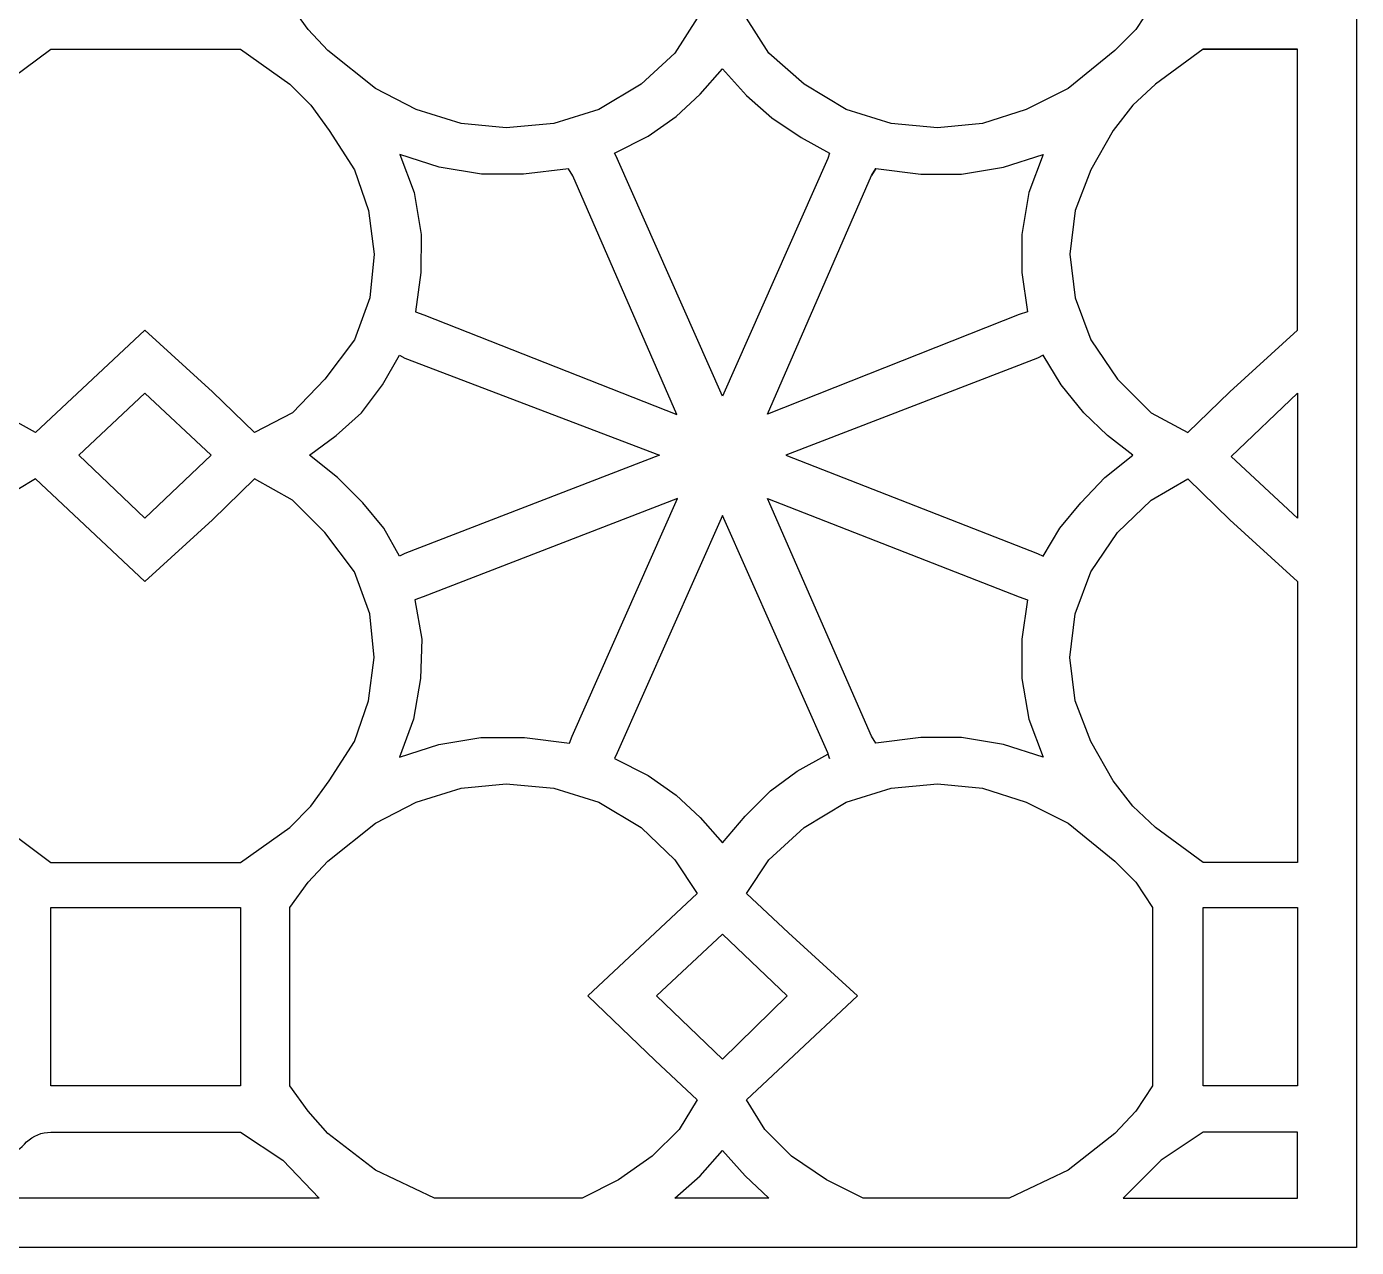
# Model space of a CAD drawing. Header units: centimetres. Extents: x -17.77 to -9.25, y 0.3 to 9.
# Drawn here: x -13.925 to -9.246, y 0.298 to 4.595 of the extents above; entities that cross this region are included whole.
import ezdxf

# ---------------------------------------------------------------- set-up
doc = ezdxf.new("R2010")
doc.units = ezdxf.units.CM
doc.header["$MEASUREMENT"] = 0
doc.layers.add('layer 1', color=7, linetype='Continuous')

msp = doc.modelspace()

# ---------------------------------------------------------------- linework, layer by layer
at = {"layer": 'layer 1', "color": 250, "lineweight": 30}
for points, knots in [([(-9.24594, 0.29848), (-9.24594, 0.29848), (-9.24594, 7.33942), (-9.24594, 7.33942), (-9.24594, 7.33942), (-9.24594, 7.33942), (-9.24594, 9.00077), (-9.24594, 9.00077), (-9.24594, 9.00077), (-9.24594, 9.00077), (-12.15329, 9.00077), (-12.15329, 9.00077), (-12.15329, 9.00077), (-12.15329, 9.00077), (-14.85792, 9.00077), (-14.85792, 9.00077), (-14.85792, 9.00077), (-14.85792, 9.00077), (-17.77022, 9.00077), (-17.77022, 9.00077), (-17.77022, 9.00077), (-17.77022, 9.00077), (-17.77022, 7.33942), (-17.77022, 7.33942), (-17.77022, 7.33942), (-17.77022, 7.33942), (-17.77022, 0.29848), (-17.77022, 0.29848), (-17.77022, 0.29848), (-17.77022, 0.29848), (-9.24594, 0.29848), (-9.24594, 0.29848)], [0, 0, 0, 0, 0.1111111, 0.1111111, 0.1111111, 0.1111111, 0.2222222, 0.2222222, 0.2222222, 0.2222222, 0.3333333, 0.3333333, 0.3333333, 0.3333333, 0.4444444, 0.4444444, 0.4444444, 0.4444444, 0.5555556, 0.5555556, 0.5555556, 0.5555556, 0.6666667, 0.6666667, 0.6666667, 0.6666667, 0.7777778, 0.7777778, 0.7777778, 0.7777778, 1, 1, 1, 1]), ([(-12.99879, 4.67435), (-12.99879, 4.67435), (-12.93452, 4.58534), (-12.93452, 4.58534), (-12.93452, 4.58534), (-12.93452, 4.58534), (-12.86529, 4.51118), (-12.86529, 4.51118), (-12.86529, 4.51118), (-12.86529, 4.51118), (-12.69718, 4.37768), (-12.69718, 4.37768), (-12.69718, 4.37768), (-12.69718, 4.37768), (-12.55379, 4.30351), (-12.55379, 4.30351), (-12.55379, 4.30351), (-12.55379, 4.30351), (-12.39556, 4.25407), (-12.39556, 4.25407), (-12.39556, 4.25407), (-12.39556, 4.25407), (-12.23734, 4.23923), (-12.23734, 4.23923), (-12.23734, 4.23923), (-12.23734, 4.23923), (-12.06923, 4.25407), (-12.06923, 4.25407), (-12.06923, 4.25407), (-12.06923, 4.25407), (-11.91101, 4.30351), (-11.91101, 4.30351), (-11.91101, 4.30351), (-11.91101, 4.30351), (-11.76267, 4.39251), (-11.76267, 4.39251), (-11.76267, 4.39251), (-11.76267, 4.39251), (-11.644, 4.50129), (-11.644, 4.50129), (-11.644, 4.50129), (-11.644, 4.50129), (-11.56489, 4.6249), (-11.56489, 4.6249), (-11.56489, 4.6249), (-11.56489, 4.6249), (-11.71323, 4.76335), (-11.71323, 4.76335), (-11.71323, 4.76335), (-11.71323, 4.76335), (-11.95057, 4.98585), (-11.95057, 4.98585), (-11.95057, 4.98585), (-11.95057, 4.98585), (-11.71323, 5.2133), (-11.71323, 5.2133), (-11.71323, 5.2133), (-11.71323, 5.2133), (-11.56489, 5.35174), (-11.56489, 5.35174), (-11.56489, 5.35174), (-11.56489, 5.35174), (-11.644, 5.47535), (-11.644, 5.47535), (-11.644, 5.47535), (-11.644, 5.47535), (-11.76267, 5.58413), (-11.76267, 5.58413), (-11.76267, 5.58413), (-11.76267, 5.58413), (-11.91101, 5.67313), (-11.91101, 5.67313), (-11.91101, 5.67313), (-11.91101, 5.67313), (-12.06923, 5.72258), (-12.06923, 5.72258), (-12.06923, 5.72258), (-12.06923, 5.72258), (-12.23734, 5.73741), (-12.23734, 5.73741), (-12.23734, 5.73741), (-12.23734, 5.73741), (-12.39556, 5.72258), (-12.39556, 5.72258), (-12.39556, 5.72258), (-12.39556, 5.72258), (-12.55379, 5.67313), (-12.55379, 5.67313), (-12.55379, 5.67313), (-12.55379, 5.67313), (-12.69718, 5.59896), (-12.69718, 5.59896), (-12.69718, 5.59896), (-12.69718, 5.59896), (-12.86529, 5.47041), (-12.86529, 5.47041), (-12.86529, 5.47041), (-12.86529, 5.47041), (-12.93452, 5.3913), (-12.93452, 5.3913), (-12.93452, 5.3913), (-12.93452, 5.3913), (-12.99879, 5.3023), (-12.99879, 5.3023), (-12.99879, 5.3023), (-12.99879, 5.3023), (-12.99879, 4.67435), (-12.99879, 4.67435), (-12.99879, 4.67435), (-12.99879, 4.67435), (-12.99879, 4.98585), (-12.99879, 4.98585), (-12.99879, 4.98585), (-12.99879, 4.98585), (-12.99879, 5.3023), (-12.99879, 5.3023), (-12.99879, 5.3023), (-12.99879, 5.3023), (-12.99879, 4.67435), (-12.99879, 4.67435)], [0, 0, 0, 0, 0.0322581, 0.0322581, 0.0322581, 0.0322581, 0.0645161, 0.0645161, 0.0645161, 0.0645161, 0.0967742, 0.0967742, 0.0967742, 0.0967742, 0.1290323, 0.1290323, 0.1290323, 0.1290323, 0.1612903, 0.1612903, 0.1612903, 0.1612903, 0.1935484, 0.1935484, 0.1935484, 0.1935484, 0.2258065, 0.2258065, 0.2258065, 0.2258065, 0.2580645, 0.2580645, 0.2580645, 0.2580645, 0.2903226, 0.2903226, 0.2903226, 0.2903226, 0.3225806, 0.3225806, 0.3225806, 0.3225806, 0.3548387, 0.3548387, 0.3548387, 0.3548387, 0.3870968, 0.3870968, 0.3870968, 0.3870968, 0.4193548, 0.4193548, 0.4193548, 0.4193548, 0.4516129, 0.4516129, 0.4516129, 0.4516129, 0.483871, 0.483871, 0.483871, 0.483871, 0.516129, 0.516129, 0.516129, 0.516129, 0.5483871, 0.5483871, 0.5483871, 0.5483871, 0.5806452, 0.5806452, 0.5806452, 0.5806452, 0.6129032, 0.6129032, 0.6129032, 0.6129032, 0.6451613, 0.6451613, 0.6451613, 0.6451613, 0.6774194, 0.6774194, 0.6774194, 0.6774194, 0.7096774, 0.7096774, 0.7096774, 0.7096774, 0.7419355, 0.7419355, 0.7419355, 0.7419355, 0.7741935, 0.7741935, 0.7741935, 0.7741935, 0.8064516, 0.8064516, 0.8064516, 0.8064516, 0.8387097, 0.8387097, 0.8387097, 0.8387097, 0.8709677, 0.8709677, 0.8709677, 0.8709677, 0.9032258, 0.9032258, 0.9032258, 0.9032258, 0.9354839, 0.9354839, 0.9354839, 0.9354839, 1, 1, 1, 1]), ([(-11.00122, 4.98585), (-11.00122, 4.98585), (-11.2435, 4.76335), (-11.2435, 4.76335), (-11.2435, 4.76335), (-11.2435, 4.76335), (-11.39184, 4.6249), (-11.39184, 4.6249), (-11.39184, 4.6249), (-11.39184, 4.6249), (-11.31272, 4.50129), (-11.31272, 4.50129), (-11.31272, 4.50129), (-11.31272, 4.50129), (-11.18912, 4.39251), (-11.18912, 4.39251), (-11.18912, 4.39251), (-11.18912, 4.39251), (-11.04078, 4.30351), (-11.04078, 4.30351), (-11.04078, 4.30351), (-11.04078, 4.30351), (-10.88255, 4.25407), (-10.88255, 4.25407), (-10.88255, 4.25407), (-10.88255, 4.25407), (-10.71939, 4.23923), (-10.71939, 4.23923), (-10.71939, 4.23923), (-10.71939, 4.23923), (-10.56116, 4.25407), (-10.56116, 4.25407), (-10.56116, 4.25407), (-10.56116, 4.25407), (-10.40789, 4.30351), (-10.40789, 4.30351), (-10.40789, 4.30351), (-10.40789, 4.30351), (-10.25955, 4.37768), (-10.25955, 4.37768), (-10.25955, 4.37768), (-10.25955, 4.37768), (-10.09639, 4.51118), (-10.09639, 4.51118), (-10.09639, 4.51118), (-10.09639, 4.51118), (-10.02222, 4.58534), (-10.02222, 4.58534), (-10.02222, 4.58534), (-10.02222, 4.58534), (-9.96288, 4.67435), (-9.96288, 4.67435), (-9.96288, 4.67435), (-9.96288, 4.67435), (-9.96288, 4.98585), (-9.96288, 4.98585), (-9.96288, 4.98585), (-9.96288, 4.98585), (-9.96288, 5.3023), (-9.96288, 5.3023), (-9.96288, 5.3023), (-9.96288, 5.3023), (-10.02222, 5.3913), (-10.02222, 5.3913), (-10.02222, 5.3913), (-10.02222, 5.3913), (-10.09639, 5.47041), (-10.09639, 5.47041), (-10.09639, 5.47041), (-10.09639, 5.47041), (-10.25955, 5.59896), (-10.25955, 5.59896), (-10.25955, 5.59896), (-10.25955, 5.59896), (-10.40789, 5.67313), (-10.40789, 5.67313), (-10.40789, 5.67313), (-10.40789, 5.67313), (-10.56116, 5.72258), (-10.56116, 5.72258), (-10.56116, 5.72258), (-10.56116, 5.72258), (-10.71939, 5.73741), (-10.71939, 5.73741), (-10.71939, 5.73741), (-10.71939, 5.73741), (-10.88255, 5.72258), (-10.88255, 5.72258), (-10.88255, 5.72258), (-10.88255, 5.72258), (-11.04078, 5.67313), (-11.04078, 5.67313), (-11.04078, 5.67313), (-11.04078, 5.67313), (-11.18912, 5.58413), (-11.18912, 5.58413), (-11.18912, 5.58413), (-11.18912, 5.58413), (-11.31272, 5.47535), (-11.31272, 5.47535), (-11.31272, 5.47535), (-11.31272, 5.47535), (-11.39184, 5.35174), (-11.39184, 5.35174), (-11.39184, 5.35174), (-11.39184, 5.35174), (-11.00122, 4.98585), (-11.00122, 4.98585)], [0, 0, 0, 0, 0.0357143, 0.0357143, 0.0357143, 0.0357143, 0.0714286, 0.0714286, 0.0714286, 0.0714286, 0.1071429, 0.1071429, 0.1071429, 0.1071429, 0.1428571, 0.1428571, 0.1428571, 0.1428571, 0.1785714, 0.1785714, 0.1785714, 0.1785714, 0.2142857, 0.2142857, 0.2142857, 0.2142857, 0.25, 0.25, 0.25, 0.25, 0.2857143, 0.2857143, 0.2857143, 0.2857143, 0.3214286, 0.3214286, 0.3214286, 0.3214286, 0.3571429, 0.3571429, 0.3571429, 0.3571429, 0.3928571, 0.3928571, 0.3928571, 0.3928571, 0.4285714, 0.4285714, 0.4285714, 0.4285714, 0.4642857, 0.4642857, 0.4642857, 0.4642857, 0.5, 0.5, 0.5, 0.5, 0.5357143, 0.5357143, 0.5357143, 0.5357143, 0.5714286, 0.5714286, 0.5714286, 0.5714286, 0.6071429, 0.6071429, 0.6071429, 0.6071429, 0.6428571, 0.6428571, 0.6428571, 0.6428571, 0.6785714, 0.6785714, 0.6785714, 0.6785714, 0.7142857, 0.7142857, 0.7142857, 0.7142857, 0.75, 0.75, 0.75, 0.75, 0.7857143, 0.7857143, 0.7857143, 0.7857143, 0.8214286, 0.8214286, 0.8214286, 0.8214286, 0.8571429, 0.8571429, 0.8571429, 0.8571429, 0.8928571, 0.8928571, 0.8928571, 0.8928571, 0.9285714, 0.9285714, 0.9285714, 0.9285714, 1, 1, 1, 1]), ([(-13.50807, 3.52723), (-13.50807, 3.52723), (-13.27074, 3.30967), (-13.27074, 3.30967), (-13.27074, 3.30967), (-13.27074, 3.30967), (-13.12241, 3.1663), (-13.12241, 3.1663), (-13.12241, 3.1663), (-13.12241, 3.1663), (-12.9889, 3.2355), (-12.9889, 3.2355), (-12.9889, 3.2355), (-12.9889, 3.2355), (-12.87518, 3.35417), (-12.87518, 3.35417), (-12.87518, 3.35417), (-12.87518, 3.35417), (-12.77135, 3.49262), (-12.77135, 3.49262), (-12.77135, 3.49262), (-12.77135, 3.49262), (-12.71696, 3.64095), (-12.71696, 3.64095), (-12.71696, 3.64095), (-12.71696, 3.64095), (-12.70213, 3.79423), (-12.70213, 3.79423), (-12.70213, 3.79423), (-12.70213, 3.79423), (-12.7219, 3.94751), (-12.7219, 3.94751), (-12.7219, 3.94751), (-12.7219, 3.94751), (-12.77135, 4.0909), (-12.77135, 4.0909), (-12.77135, 4.0909), (-12.77135, 4.0909), (-12.86035, 4.22934), (-12.86035, 4.22934), (-12.86035, 4.22934), (-12.86035, 4.22934), (-12.92463, 4.31834), (-12.92463, 4.31834), (-12.92463, 4.31834), (-12.92463, 4.31834), (-12.99879, 4.39251), (-12.99879, 4.39251), (-12.99879, 4.39251), (-12.99879, 4.39251), (-13.17185, 4.51612), (-13.17185, 4.51612), (-13.17185, 4.51612), (-13.17185, 4.51612), (-13.50807, 4.51612), (-13.50807, 4.51612), (-13.50807, 4.51612), (-13.50807, 4.51612), (-13.83935, 4.51612), (-13.83935, 4.51612), (-13.83935, 4.51612), (-13.83935, 4.51612), (-14.01735, 4.38263), (-14.01735, 4.38263), (-14.01735, 4.38263), (-14.01735, 4.38263), (-14.09647, 4.30845), (-14.09647, 4.30845), (-14.09647, 4.30845), (-14.09647, 4.30845), (-14.1558, 4.22934), (-14.1558, 4.22934), (-14.1558, 4.22934), (-14.1558, 4.22934), (-14.23986, 4.0909), (-14.23986, 4.0909), (-14.23986, 4.0909), (-14.23986, 4.0909), (-14.2893, 3.94751), (-14.2893, 3.94751), (-14.2893, 3.94751), (-14.2893, 3.94751), (-14.30908, 3.79423), (-14.30908, 3.79423), (-14.30908, 3.79423), (-14.30908, 3.79423), (-14.2893, 3.64095), (-14.2893, 3.64095), (-14.2893, 3.64095), (-14.2893, 3.64095), (-14.23492, 3.49262), (-14.23492, 3.49262), (-14.23492, 3.49262), (-14.23492, 3.49262), (-14.14097, 3.35417), (-14.14097, 3.35417), (-14.14097, 3.35417), (-14.14097, 3.35417), (-14.01735, 3.2355), (-14.01735, 3.2355), (-14.01735, 3.2355), (-14.01735, 3.2355), (-13.89375, 3.1663), (-13.89375, 3.1663), (-13.89375, 3.1663), (-13.89375, 3.1663), (-13.50807, 3.52723), (-13.50807, 3.52723)], [0, 0, 0, 0, 0.0357143, 0.0357143, 0.0357143, 0.0357143, 0.0714286, 0.0714286, 0.0714286, 0.0714286, 0.1071429, 0.1071429, 0.1071429, 0.1071429, 0.1428571, 0.1428571, 0.1428571, 0.1428571, 0.1785714, 0.1785714, 0.1785714, 0.1785714, 0.2142857, 0.2142857, 0.2142857, 0.2142857, 0.25, 0.25, 0.25, 0.25, 0.2857143, 0.2857143, 0.2857143, 0.2857143, 0.3214286, 0.3214286, 0.3214286, 0.3214286, 0.3571429, 0.3571429, 0.3571429, 0.3571429, 0.3928571, 0.3928571, 0.3928571, 0.3928571, 0.4285714, 0.4285714, 0.4285714, 0.4285714, 0.4642857, 0.4642857, 0.4642857, 0.4642857, 0.5, 0.5, 0.5, 0.5, 0.5357143, 0.5357143, 0.5357143, 0.5357143, 0.5714286, 0.5714286, 0.5714286, 0.5714286, 0.6071429, 0.6071429, 0.6071429, 0.6071429, 0.6428571, 0.6428571, 0.6428571, 0.6428571, 0.6785714, 0.6785714, 0.6785714, 0.6785714, 0.7142857, 0.7142857, 0.7142857, 0.7142857, 0.75, 0.75, 0.75, 0.75, 0.7857143, 0.7857143, 0.7857143, 0.7857143, 0.8214286, 0.8214286, 0.8214286, 0.8214286, 0.8571429, 0.8571429, 0.8571429, 0.8571429, 0.8928571, 0.8928571, 0.8928571, 0.8928571, 0.9285714, 0.9285714, 0.9285714, 0.9285714, 1, 1, 1, 1]), ([(-9.4536, 4.51612), (-9.4536, 4.51612), (-9.4536, 3.52723), (-9.4536, 3.52723), (-9.4536, 3.52723), (-9.4536, 3.52723), (-9.69093, 3.30967), (-9.69093, 3.30967), (-9.69093, 3.30967), (-9.69093, 3.30967), (-9.83927, 3.1663), (-9.83927, 3.1663), (-9.83927, 3.1663), (-9.83927, 3.1663), (-9.96783, 3.2355), (-9.96783, 3.2355), (-9.96783, 3.2355), (-9.96783, 3.2355), (-10.0865, 3.35417), (-10.0865, 3.35417), (-10.0865, 3.35417), (-10.0865, 3.35417), (-10.18044, 3.49262), (-10.18044, 3.49262), (-10.18044, 3.49262), (-10.18044, 3.49262), (-10.23483, 3.64095), (-10.23483, 3.64095), (-10.23483, 3.64095), (-10.23483, 3.64095), (-10.25461, 3.79423), (-10.25461, 3.79423), (-10.25461, 3.79423), (-10.25461, 3.79423), (-10.23483, 3.94751), (-10.23483, 3.94751), (-10.23483, 3.94751), (-10.23483, 3.94751), (-10.18044, 4.0909), (-10.18044, 4.0909), (-10.18044, 4.0909), (-10.18044, 4.0909), (-10.10133, 4.22934), (-10.10133, 4.22934), (-10.10133, 4.22934), (-10.10133, 4.22934), (-10.0321, 4.31834), (-10.0321, 4.31834), (-10.0321, 4.31834), (-10.0321, 4.31834), (-9.95299, 4.39251), (-9.95299, 4.39251), (-9.95299, 4.39251), (-9.95299, 4.39251), (-9.78488, 4.51612), (-9.78488, 4.51612), (-9.78488, 4.51612), (-9.78488, 4.51612), (-9.4536, 4.51612), (-9.4536, 4.51612), (-9.4536, 4.51612), (-9.4536, 4.51612), (-9.78488, 4.51612), (-9.78488, 4.51612), (-9.78488, 4.51612), (-9.78488, 4.51612), (-9.4536, 4.51612), (-9.4536, 4.51612)], [0, 0, 0, 0, 0.0555556, 0.0555556, 0.0555556, 0.0555556, 0.1111111, 0.1111111, 0.1111111, 0.1111111, 0.1666667, 0.1666667, 0.1666667, 0.1666667, 0.2222222, 0.2222222, 0.2222222, 0.2222222, 0.2777778, 0.2777778, 0.2777778, 0.2777778, 0.3333333, 0.3333333, 0.3333333, 0.3333333, 0.3888889, 0.3888889, 0.3888889, 0.3888889, 0.4444444, 0.4444444, 0.4444444, 0.4444444, 0.5, 0.5, 0.5, 0.5, 0.5555556, 0.5555556, 0.5555556, 0.5555556, 0.6111111, 0.6111111, 0.6111111, 0.6111111, 0.6666667, 0.6666667, 0.6666667, 0.6666667, 0.7222222, 0.7222222, 0.7222222, 0.7222222, 0.7777778, 0.7777778, 0.7777778, 0.7777778, 0.8333333, 0.8333333, 0.8333333, 0.8333333, 0.8888889, 0.8888889, 0.8888889, 0.8888889, 1, 1, 1, 1]), ([(-11.84673, 4.13046), (-11.84673, 4.13046), (-11.47589, 3.29483), (-11.47589, 3.29483), (-11.47589, 3.29483), (-11.47589, 3.29483), (-11.10506, 4.13046), (-11.10506, 4.13046), (-11.10506, 4.13046), (-11.10506, 4.13046), (-11.10011, 4.15023), (-11.10011, 4.15023), (-11.10011, 4.15023), (-11.10011, 4.15023), (-11.19901, 4.20462), (-11.19901, 4.20462), (-11.19901, 4.20462), (-11.19901, 4.20462), (-11.30283, 4.27384), (-11.30283, 4.27384), (-11.30283, 4.27384), (-11.30283, 4.27384), (-11.39184, 4.35296), (-11.39184, 4.35296), (-11.39184, 4.35296), (-11.39184, 4.35296), (-11.47589, 4.4469), (-11.47589, 4.4469), (-11.47589, 4.4469), (-11.47589, 4.4469), (-11.555, 4.3579), (-11.555, 4.3579), (-11.555, 4.3579), (-11.555, 4.3579), (-11.63906, 4.27879), (-11.63906, 4.27879), (-11.63906, 4.27879), (-11.63906, 4.27879), (-11.73795, 4.20957), (-11.73795, 4.20957), (-11.73795, 4.20957), (-11.73795, 4.20957), (-11.85662, 4.15023), (-11.85662, 4.15023), (-11.85662, 4.15023), (-11.85662, 4.15023), (-11.84673, 4.13046), (-11.84673, 4.13046), (-11.84673, 4.13046), (-11.84673, 4.13046), (-11.85662, 4.15023), (-11.85662, 4.15023), (-11.85662, 4.15023), (-11.85662, 4.15023), (-11.84673, 4.13046), (-11.84673, 4.13046)], [0, 0, 0, 0, 0.0666667, 0.0666667, 0.0666667, 0.0666667, 0.1333333, 0.1333333, 0.1333333, 0.1333333, 0.2, 0.2, 0.2, 0.2, 0.2666667, 0.2666667, 0.2666667, 0.2666667, 0.3333333, 0.3333333, 0.3333333, 0.3333333, 0.4, 0.4, 0.4, 0.4, 0.4666667, 0.4666667, 0.4666667, 0.4666667, 0.5333333, 0.5333333, 0.5333333, 0.5333333, 0.6, 0.6, 0.6, 0.6, 0.6666667, 0.6666667, 0.6666667, 0.6666667, 0.7333333, 0.7333333, 0.7333333, 0.7333333, 0.8, 0.8, 0.8, 0.8, 0.8666667, 0.8666667, 0.8666667, 0.8666667, 1, 1, 1, 1]), ([(-12.5272, 3.58106), (-12.5272, 3.58106), (-12.55687, 3.59097), (-12.55687, 3.59097), (-12.55687, 3.59097), (-12.55687, 3.59097), (-12.53701, 3.7294), (-12.53701, 3.7294), (-12.53701, 3.7294), (-12.53701, 3.7294), (-12.53693, 3.8629), (-12.53693, 3.8629), (-12.53693, 3.8629), (-12.53693, 3.8629), (-12.56157, 4.01125), (-12.56157, 4.01125), (-12.56157, 4.01125), (-12.56157, 4.01125), (-12.61094, 4.14478), (-12.61094, 4.14478), (-12.61094, 4.14478), (-12.61094, 4.14478), (-12.47252, 4.1002), (-12.47252, 4.1002), (-12.47252, 4.1002), (-12.47252, 4.1002), (-12.3242, 4.07539), (-12.3242, 4.07539), (-12.3242, 4.07539), (-12.3242, 4.07539), (-12.17586, 4.07531), (-12.17586, 4.07531), (-12.17586, 4.07531), (-12.17586, 4.07531), (-12.01763, 4.095), (-12.01763, 4.095), (-12.01763, 4.095), (-12.01763, 4.095), (-12.00281, 4.07026), (-12.00281, 4.07026), (-12.00281, 4.07026), (-12.00281, 4.07026), (-11.6374, 3.22949), (-11.6374, 3.22949), (-11.6374, 3.22949), (-11.6374, 3.22949), (-12.5272, 3.58106), (-12.5272, 3.58106)], [0, 0, 0, 0, 0.0769231, 0.0769231, 0.0769231, 0.0769231, 0.1538462, 0.1538462, 0.1538462, 0.1538462, 0.2307692, 0.2307692, 0.2307692, 0.2307692, 0.3076923, 0.3076923, 0.3076923, 0.3076923, 0.3846154, 0.3846154, 0.3846154, 0.3846154, 0.4615385, 0.4615385, 0.4615385, 0.4615385, 0.5384615, 0.5384615, 0.5384615, 0.5384615, 0.6153846, 0.6153846, 0.6153846, 0.6153846, 0.6923077, 0.6923077, 0.6923077, 0.6923077, 0.7692308, 0.7692308, 0.7692308, 0.7692308, 0.8461538, 0.8461538, 0.8461538, 0.8461538, 1, 1, 1, 1]), ([(-10.95178, 4.07112), (-10.95178, 4.07112), (-11.31767, 3.23056), (-11.31767, 3.23056), (-11.31767, 3.23056), (-11.31767, 3.23056), (-10.43261, 3.58162), (-10.43261, 3.58162), (-10.43261, 3.58162), (-10.43261, 3.58162), (-10.40294, 3.59151), (-10.40294, 3.59151), (-10.40294, 3.59151), (-10.40294, 3.59151), (-10.42272, 3.72995), (-10.42272, 3.72995), (-10.42272, 3.72995), (-10.42272, 3.72995), (-10.42272, 3.86345), (-10.42272, 3.86345), (-10.42272, 3.86345), (-10.42272, 3.86345), (-10.398, 4.01179), (-10.398, 4.01179), (-10.398, 4.01179), (-10.398, 4.01179), (-10.34855, 4.14529), (-10.34855, 4.14529), (-10.34855, 4.14529), (-10.34855, 4.14529), (-10.487, 4.10079), (-10.487, 4.10079), (-10.487, 4.10079), (-10.487, 4.10079), (-10.63533, 4.07606), (-10.63533, 4.07606), (-10.63533, 4.07606), (-10.63533, 4.07606), (-10.77873, 4.07606), (-10.77873, 4.07606), (-10.77873, 4.07606), (-10.77873, 4.07606), (-10.93695, 4.09584), (-10.93695, 4.09584), (-10.93695, 4.09584), (-10.93695, 4.09584), (-10.95178, 4.07112), (-10.95178, 4.07112), (-10.95178, 4.07112), (-10.95178, 4.07112), (-10.93695, 4.09584), (-10.93695, 4.09584), (-10.93695, 4.09584), (-10.93695, 4.09584), (-10.95178, 4.07112), (-10.95178, 4.07112)], [0, 0, 0, 0, 0.0666667, 0.0666667, 0.0666667, 0.0666667, 0.1333333, 0.1333333, 0.1333333, 0.1333333, 0.2, 0.2, 0.2, 0.2, 0.2666667, 0.2666667, 0.2666667, 0.2666667, 0.3333333, 0.3333333, 0.3333333, 0.3333333, 0.4, 0.4, 0.4, 0.4, 0.4666667, 0.4666667, 0.4666667, 0.4666667, 0.5333333, 0.5333333, 0.5333333, 0.5333333, 0.6, 0.6, 0.6, 0.6, 0.6666667, 0.6666667, 0.6666667, 0.6666667, 0.7333333, 0.7333333, 0.7333333, 0.7333333, 0.8, 0.8, 0.8, 0.8, 0.8666667, 0.8666667, 0.8666667, 0.8666667, 1, 1, 1, 1]), ([(-12.59335, 2.74106), (-12.59335, 2.74106), (-11.6984, 3.08717), (-11.6984, 3.08717), (-11.6984, 3.08717), (-11.6984, 3.08717), (-12.59335, 3.42834), (-12.59335, 3.42834), (-12.59335, 3.42834), (-12.59335, 3.42834), (-12.61313, 3.43823), (-12.61313, 3.43823), (-12.61313, 3.43823), (-12.61313, 3.43823), (-12.67246, 3.33439), (-12.67246, 3.33439), (-12.67246, 3.33439), (-12.67246, 3.33439), (-12.74662, 3.2355), (-12.74662, 3.2355), (-12.74662, 3.2355), (-12.74662, 3.2355), (-12.83562, 3.15641), (-12.83562, 3.15641), (-12.83562, 3.15641), (-12.83562, 3.15641), (-12.92957, 3.08717), (-12.92957, 3.08717), (-12.92957, 3.08717), (-12.92957, 3.08717), (-12.83068, 3.00806), (-12.83068, 3.00806), (-12.83068, 3.00806), (-12.83068, 3.00806), (-12.74168, 2.91906), (-12.74168, 2.91906), (-12.74168, 2.91906), (-12.74168, 2.91906), (-12.66751, 2.83006), (-12.66751, 2.83006), (-12.66751, 2.83006), (-12.66751, 2.83006), (-12.61313, 2.73117), (-12.61313, 2.73117), (-12.61313, 2.73117), (-12.61313, 2.73117), (-12.59335, 2.74106), (-12.59335, 2.74106)], [0, 0, 0, 0, 0.0769231, 0.0769231, 0.0769231, 0.0769231, 0.1538462, 0.1538462, 0.1538462, 0.1538462, 0.2307692, 0.2307692, 0.2307692, 0.2307692, 0.3076923, 0.3076923, 0.3076923, 0.3076923, 0.3846154, 0.3846154, 0.3846154, 0.3846154, 0.4615385, 0.4615385, 0.4615385, 0.4615385, 0.5384615, 0.5384615, 0.5384615, 0.5384615, 0.6153846, 0.6153846, 0.6153846, 0.6153846, 0.6923077, 0.6923077, 0.6923077, 0.6923077, 0.7692308, 0.7692308, 0.7692308, 0.7692308, 0.8461538, 0.8461538, 0.8461538, 0.8461538, 1, 1, 1, 1]), ([(-11.25339, 3.08717), (-11.25339, 3.08717), (-10.36833, 3.42834), (-10.36833, 3.42834), (-10.36833, 3.42834), (-10.36833, 3.42834), (-10.34855, 3.43823), (-10.34855, 3.43823), (-10.34855, 3.43823), (-10.34855, 3.43823), (-10.28427, 3.33439), (-10.28427, 3.33439), (-10.28427, 3.33439), (-10.28427, 3.33439), (-10.20516, 3.2355), (-10.20516, 3.2355), (-10.20516, 3.2355), (-10.20516, 3.2355), (-10.1211, 3.15641), (-10.1211, 3.15641), (-10.1211, 3.15641), (-10.1211, 3.15641), (-10.0321, 3.08717), (-10.0321, 3.08717), (-10.0321, 3.08717), (-10.0321, 3.08717), (-10.13099, 3.00806), (-10.13099, 3.00806), (-10.13099, 3.00806), (-10.13099, 3.00806), (-10.21505, 2.91906), (-10.21505, 2.91906), (-10.21505, 2.91906), (-10.21505, 2.91906), (-10.28922, 2.83006), (-10.28922, 2.83006), (-10.28922, 2.83006), (-10.28922, 2.83006), (-10.34855, 2.73117), (-10.34855, 2.73117), (-10.34855, 2.73117), (-10.34855, 2.73117), (-10.36833, 2.74106), (-10.36833, 2.74106), (-10.36833, 2.74106), (-10.36833, 2.74106), (-11.25339, 3.08717), (-11.25339, 3.08717)], [0, 0, 0, 0, 0.0769231, 0.0769231, 0.0769231, 0.0769231, 0.1538462, 0.1538462, 0.1538462, 0.1538462, 0.2307692, 0.2307692, 0.2307692, 0.2307692, 0.3076923, 0.3076923, 0.3076923, 0.3076923, 0.3846154, 0.3846154, 0.3846154, 0.3846154, 0.4615385, 0.4615385, 0.4615385, 0.4615385, 0.5384615, 0.5384615, 0.5384615, 0.5384615, 0.6153846, 0.6153846, 0.6153846, 0.6153846, 0.6923077, 0.6923077, 0.6923077, 0.6923077, 0.7692308, 0.7692308, 0.7692308, 0.7692308, 0.8461538, 0.8461538, 0.8461538, 0.8461538, 1, 1, 1, 1]), ([(-13.50807, 2.86466), (-13.50807, 2.86466), (-13.74047, 3.08717), (-13.74047, 3.08717), (-13.74047, 3.08717), (-13.74047, 3.08717), (-13.50807, 3.30472), (-13.50807, 3.30472), (-13.50807, 3.30472), (-13.50807, 3.30472), (-13.27568, 3.08717), (-13.27568, 3.08717), (-13.27568, 3.08717), (-13.27568, 3.08717), (-13.50807, 2.86466), (-13.50807, 2.86466)], [0, 0, 0, 0, 0.2, 0.2, 0.2, 0.2, 0.4, 0.4, 0.4, 0.4, 0.6, 0.6, 0.6, 0.6, 1, 1, 1, 1]), ([(-9.4536, 3.30472), (-9.4536, 3.30472), (-9.68599, 3.08222), (-9.68599, 3.08222), (-9.68599, 3.08222), (-9.68599, 3.08222), (-9.4536, 2.86466), (-9.4536, 2.86466), (-9.4536, 2.86466), (-9.4536, 2.86466), (-9.4536, 3.30472), (-9.4536, 3.30472)], [0, 0, 0, 0, 0.25, 0.25, 0.25, 0.25, 0.5, 0.5, 0.5, 0.5, 1, 1, 1, 1]), ([(-13.50807, 2.64216), (-13.50807, 2.64216), (-13.27074, 2.85973), (-13.27074, 2.85973), (-13.27074, 2.85973), (-13.27074, 2.85973), (-13.12241, 3.00311), (-13.12241, 3.00311), (-13.12241, 3.00311), (-13.12241, 3.00311), (-12.9889, 2.92895), (-12.9889, 2.92895), (-12.9889, 2.92895), (-12.9889, 2.92895), (-12.87518, 2.81522), (-12.87518, 2.81522), (-12.87518, 2.81522), (-12.87518, 2.81522), (-12.77135, 2.67678), (-12.77135, 2.67678), (-12.77135, 2.67678), (-12.77135, 2.67678), (-12.71696, 2.52846), (-12.71696, 2.52846), (-12.71696, 2.52846), (-12.71696, 2.52846), (-12.70213, 2.37516), (-12.70213, 2.37516), (-12.70213, 2.37516), (-12.70213, 2.37516), (-12.7219, 2.22188), (-12.7219, 2.22188), (-12.7219, 2.22188), (-12.7219, 2.22188), (-12.77135, 2.0785), (-12.77135, 2.0785), (-12.77135, 2.0785), (-12.77135, 2.0785), (-12.86035, 1.94007), (-12.86035, 1.94007), (-12.86035, 1.94007), (-12.86035, 1.94007), (-12.92463, 1.85105), (-12.92463, 1.85105), (-12.92463, 1.85105), (-12.92463, 1.85105), (-12.99879, 1.77688), (-12.99879, 1.77688), (-12.99879, 1.77688), (-12.99879, 1.77688), (-13.17185, 1.65327), (-13.17185, 1.65327), (-13.17185, 1.65327), (-13.17185, 1.65327), (-13.50807, 1.65327), (-13.50807, 1.65327), (-13.50807, 1.65327), (-13.50807, 1.65327), (-13.83935, 1.65327), (-13.83935, 1.65327), (-13.83935, 1.65327), (-13.83935, 1.65327), (-14.01735, 1.78677), (-14.01735, 1.78677), (-14.01735, 1.78677), (-14.01735, 1.78677), (-14.09647, 1.86094), (-14.09647, 1.86094), (-14.09647, 1.86094), (-14.09647, 1.86094), (-14.1558, 1.94007), (-14.1558, 1.94007), (-14.1558, 1.94007), (-14.1558, 1.94007), (-14.23986, 2.0785), (-14.23986, 2.0785), (-14.23986, 2.0785), (-14.23986, 2.0785), (-14.2893, 2.22188), (-14.2893, 2.22188), (-14.2893, 2.22188), (-14.2893, 2.22188), (-14.30908, 2.37516), (-14.30908, 2.37516), (-14.30908, 2.37516), (-14.30908, 2.37516), (-14.2893, 2.52846), (-14.2893, 2.52846), (-14.2893, 2.52846), (-14.2893, 2.52846), (-14.23492, 2.67678), (-14.23492, 2.67678), (-14.23492, 2.67678), (-14.23492, 2.67678), (-14.14097, 2.81522), (-14.14097, 2.81522), (-14.14097, 2.81522), (-14.14097, 2.81522), (-14.01735, 2.92895), (-14.01735, 2.92895), (-14.01735, 2.92895), (-14.01735, 2.92895), (-13.89375, 3.00311), (-13.89375, 3.00311), (-13.89375, 3.00311), (-13.89375, 3.00311), (-13.50807, 2.64216), (-13.50807, 2.64216)], [0, 0, 0, 0, 0.0357143, 0.0357143, 0.0357143, 0.0357143, 0.0714286, 0.0714286, 0.0714286, 0.0714286, 0.1071429, 0.1071429, 0.1071429, 0.1071429, 0.1428571, 0.1428571, 0.1428571, 0.1428571, 0.1785714, 0.1785714, 0.1785714, 0.1785714, 0.2142857, 0.2142857, 0.2142857, 0.2142857, 0.25, 0.25, 0.25, 0.25, 0.2857143, 0.2857143, 0.2857143, 0.2857143, 0.3214286, 0.3214286, 0.3214286, 0.3214286, 0.3571429, 0.3571429, 0.3571429, 0.3571429, 0.3928571, 0.3928571, 0.3928571, 0.3928571, 0.4285714, 0.4285714, 0.4285714, 0.4285714, 0.4642857, 0.4642857, 0.4642857, 0.4642857, 0.5, 0.5, 0.5, 0.5, 0.5357143, 0.5357143, 0.5357143, 0.5357143, 0.5714286, 0.5714286, 0.5714286, 0.5714286, 0.6071429, 0.6071429, 0.6071429, 0.6071429, 0.6428571, 0.6428571, 0.6428571, 0.6428571, 0.6785714, 0.6785714, 0.6785714, 0.6785714, 0.7142857, 0.7142857, 0.7142857, 0.7142857, 0.75, 0.75, 0.75, 0.75, 0.7857143, 0.7857143, 0.7857143, 0.7857143, 0.8214286, 0.8214286, 0.8214286, 0.8214286, 0.8571429, 0.8571429, 0.8571429, 0.8571429, 0.8928571, 0.8928571, 0.8928571, 0.8928571, 0.9285714, 0.9285714, 0.9285714, 0.9285714, 1, 1, 1, 1]), ([(-9.83927, 3.00311), (-9.83927, 3.00311), (-9.96783, 2.92895), (-9.96783, 2.92895), (-9.96783, 2.92895), (-9.96783, 2.92895), (-10.0865, 2.81522), (-10.0865, 2.81522), (-10.0865, 2.81522), (-10.0865, 2.81522), (-10.18044, 2.67678), (-10.18044, 2.67678), (-10.18044, 2.67678), (-10.18044, 2.67678), (-10.23483, 2.52846), (-10.23483, 2.52846), (-10.23483, 2.52846), (-10.23483, 2.52846), (-10.25461, 2.37516), (-10.25461, 2.37516), (-10.25461, 2.37516), (-10.25461, 2.37516), (-10.23483, 2.22188), (-10.23483, 2.22188), (-10.23483, 2.22188), (-10.23483, 2.22188), (-10.18044, 2.0785), (-10.18044, 2.0785), (-10.18044, 2.0785), (-10.18044, 2.0785), (-10.10133, 1.94007), (-10.10133, 1.94007), (-10.10133, 1.94007), (-10.10133, 1.94007), (-10.0321, 1.85105), (-10.0321, 1.85105), (-10.0321, 1.85105), (-10.0321, 1.85105), (-9.95299, 1.77688), (-9.95299, 1.77688), (-9.95299, 1.77688), (-9.95299, 1.77688), (-9.78488, 1.65327), (-9.78488, 1.65327), (-9.78488, 1.65327), (-9.78488, 1.65327), (-9.4536, 1.65327), (-9.4536, 1.65327), (-9.4536, 1.65327), (-9.4536, 1.65327), (-9.4536, 2.64216), (-9.4536, 2.64216), (-9.4536, 2.64216), (-9.4536, 2.64216), (-9.69093, 2.85973), (-9.69093, 2.85973), (-9.69093, 2.85973), (-9.69093, 2.85973), (-9.83927, 3.00311), (-9.83927, 3.00311)], [0, 0, 0, 0, 0.0625, 0.0625, 0.0625, 0.0625, 0.125, 0.125, 0.125, 0.125, 0.1875, 0.1875, 0.1875, 0.1875, 0.25, 0.25, 0.25, 0.25, 0.3125, 0.3125, 0.3125, 0.3125, 0.375, 0.375, 0.375, 0.375, 0.4375, 0.4375, 0.4375, 0.4375, 0.5, 0.5, 0.5, 0.5, 0.5625, 0.5625, 0.5625, 0.5625, 0.625, 0.625, 0.625, 0.625, 0.6875, 0.6875, 0.6875, 0.6875, 0.75, 0.75, 0.75, 0.75, 0.8125, 0.8125, 0.8125, 0.8125, 0.875, 0.875, 0.875, 0.875, 1, 1, 1, 1]), ([(-12.01484, 2.07355), (-12.01484, 2.07355), (-12.17307, 2.09333), (-12.17307, 2.09333), (-12.17307, 2.09333), (-12.17307, 2.09333), (-12.32634, 2.09333), (-12.32634, 2.09333), (-12.32634, 2.09333), (-12.32634, 2.09333), (-12.47468, 2.06861), (-12.47468, 2.06861), (-12.47468, 2.06861), (-12.47468, 2.06861), (-12.61313, 2.0241), (-12.61313, 2.0241), (-12.61313, 2.0241), (-12.61313, 2.0241), (-12.56368, 2.15761), (-12.56368, 2.15761), (-12.56368, 2.15761), (-12.56368, 2.15761), (-12.53896, 2.301), (-12.53896, 2.301), (-12.53896, 2.301), (-12.53896, 2.301), (-12.53401, 2.43944), (-12.53401, 2.43944), (-12.53401, 2.43944), (-12.53401, 2.43944), (-12.55874, 2.57789), (-12.55874, 2.57789), (-12.55874, 2.57789), (-12.55874, 2.57789), (-12.52907, 2.58778), (-12.52907, 2.58778), (-12.52907, 2.58778), (-12.52907, 2.58778), (-11.63411, 2.93389), (-11.63411, 2.93389), (-11.63411, 2.93389), (-11.63411, 2.93389), (-12.00495, 2.09828), (-12.00495, 2.09828), (-12.00495, 2.09828), (-12.00495, 2.09828), (-12.01484, 2.07355), (-12.01484, 2.07355)], [0, 0, 0, 0, 0.0769231, 0.0769231, 0.0769231, 0.0769231, 0.1538462, 0.1538462, 0.1538462, 0.1538462, 0.2307692, 0.2307692, 0.2307692, 0.2307692, 0.3076923, 0.3076923, 0.3076923, 0.3076923, 0.3846154, 0.3846154, 0.3846154, 0.3846154, 0.4615385, 0.4615385, 0.4615385, 0.4615385, 0.5384615, 0.5384615, 0.5384615, 0.5384615, 0.6153846, 0.6153846, 0.6153846, 0.6153846, 0.6923077, 0.6923077, 0.6923077, 0.6923077, 0.7692308, 0.7692308, 0.7692308, 0.7692308, 0.8461538, 0.8461538, 0.8461538, 0.8461538, 1, 1, 1, 1]), ([(-10.43261, 2.58778), (-10.43261, 2.58778), (-11.31767, 2.93389), (-11.31767, 2.93389), (-11.31767, 2.93389), (-11.31767, 2.93389), (-10.95178, 2.09828), (-10.95178, 2.09828), (-10.95178, 2.09828), (-10.95178, 2.09828), (-10.93695, 2.07355), (-10.93695, 2.07355), (-10.93695, 2.07355), (-10.93695, 2.07355), (-10.77873, 2.09333), (-10.77873, 2.09333), (-10.77873, 2.09333), (-10.77873, 2.09333), (-10.63533, 2.09333), (-10.63533, 2.09333), (-10.63533, 2.09333), (-10.63533, 2.09333), (-10.487, 2.06861), (-10.487, 2.06861), (-10.487, 2.06861), (-10.487, 2.06861), (-10.34855, 2.0241), (-10.34855, 2.0241), (-10.34855, 2.0241), (-10.34855, 2.0241), (-10.398, 2.15761), (-10.398, 2.15761), (-10.398, 2.15761), (-10.398, 2.15761), (-10.42272, 2.301), (-10.42272, 2.301), (-10.42272, 2.301), (-10.42272, 2.301), (-10.42272, 2.43944), (-10.42272, 2.43944), (-10.42272, 2.43944), (-10.42272, 2.43944), (-10.40294, 2.57789), (-10.40294, 2.57789), (-10.40294, 2.57789), (-10.40294, 2.57789), (-10.43261, 2.58778), (-10.43261, 2.58778)], [0, 0, 0, 0, 0.0769231, 0.0769231, 0.0769231, 0.0769231, 0.1538462, 0.1538462, 0.1538462, 0.1538462, 0.2307692, 0.2307692, 0.2307692, 0.2307692, 0.3076923, 0.3076923, 0.3076923, 0.3076923, 0.3846154, 0.3846154, 0.3846154, 0.3846154, 0.4615385, 0.4615385, 0.4615385, 0.4615385, 0.5384615, 0.5384615, 0.5384615, 0.5384615, 0.6153846, 0.6153846, 0.6153846, 0.6153846, 0.6923077, 0.6923077, 0.6923077, 0.6923077, 0.7692308, 0.7692308, 0.7692308, 0.7692308, 0.8461538, 0.8461538, 0.8461538, 0.8461538, 1, 1, 1, 1]), ([(-11.10011, 2.01916), (-11.10011, 2.01916), (-11.10506, 2.03399), (-11.10506, 2.03399), (-11.10506, 2.03399), (-11.10506, 2.03399), (-11.21383, 1.97466), (-11.21383, 1.97466), (-11.21383, 1.97466), (-11.21383, 1.97466), (-11.30778, 1.90544), (-11.30778, 1.90544), (-11.30778, 1.90544), (-11.30778, 1.90544), (-11.39678, 1.81644), (-11.39678, 1.81644), (-11.39678, 1.81644), (-11.39678, 1.81644), (-11.47589, 1.72249), (-11.47589, 1.72249), (-11.47589, 1.72249), (-11.47589, 1.72249), (-11.555, 1.81149), (-11.555, 1.81149), (-11.555, 1.81149), (-11.555, 1.81149), (-11.63906, 1.89062), (-11.63906, 1.89062), (-11.63906, 1.89062), (-11.63906, 1.89062), (-11.73795, 1.95985), (-11.73795, 1.95985), (-11.73795, 1.95985), (-11.73795, 1.95985), (-11.85662, 2.01916), (-11.85662, 2.01916), (-11.85662, 2.01916), (-11.85662, 2.01916), (-11.84673, 2.03894), (-11.84673, 2.03894), (-11.84673, 2.03894), (-11.84673, 2.03894), (-11.47589, 2.87455), (-11.47589, 2.87455), (-11.47589, 2.87455), (-11.47589, 2.87455), (-11.10506, 2.03894), (-11.10506, 2.03894), (-11.10506, 2.03894), (-11.10506, 2.03894), (-11.10011, 2.01916), (-11.10011, 2.01916)], [0, 0, 0, 0, 0.0714286, 0.0714286, 0.0714286, 0.0714286, 0.1428571, 0.1428571, 0.1428571, 0.1428571, 0.2142857, 0.2142857, 0.2142857, 0.2142857, 0.2857143, 0.2857143, 0.2857143, 0.2857143, 0.3571429, 0.3571429, 0.3571429, 0.3571429, 0.4285714, 0.4285714, 0.4285714, 0.4285714, 0.5, 0.5, 0.5, 0.5, 0.5714286, 0.5714286, 0.5714286, 0.5714286, 0.6428571, 0.6428571, 0.6428571, 0.6428571, 0.7142857, 0.7142857, 0.7142857, 0.7142857, 0.7857143, 0.7857143, 0.7857143, 0.7857143, 0.8571429, 0.8571429, 0.8571429, 0.8571429, 1, 1, 1, 1]), ([(-11.56489, 1.54449), (-11.56489, 1.54449), (-11.644, 1.66316), (-11.644, 1.66316), (-11.644, 1.66316), (-11.644, 1.66316), (-11.76267, 1.77688), (-11.76267, 1.77688), (-11.76267, 1.77688), (-11.76267, 1.77688), (-11.91101, 1.86588), (-11.91101, 1.86588), (-11.91101, 1.86588), (-11.91101, 1.86588), (-12.06923, 1.91533), (-12.06923, 1.91533), (-12.06923, 1.91533), (-12.06923, 1.91533), (-12.23734, 1.93016), (-12.23734, 1.93016), (-12.23734, 1.93016), (-12.23734, 1.93016), (-12.39556, 1.91533), (-12.39556, 1.91533), (-12.39556, 1.91533), (-12.39556, 1.91533), (-12.55379, 1.86588), (-12.55379, 1.86588), (-12.55379, 1.86588), (-12.55379, 1.86588), (-12.69718, 1.79171), (-12.69718, 1.79171), (-12.69718, 1.79171), (-12.69718, 1.79171), (-12.86529, 1.65822), (-12.86529, 1.65822), (-12.86529, 1.65822), (-12.86529, 1.65822), (-12.93452, 1.58405), (-12.93452, 1.58405), (-12.93452, 1.58405), (-12.93452, 1.58405), (-12.99879, 1.49505), (-12.99879, 1.49505), (-12.99879, 1.49505), (-12.99879, 1.49505), (-12.99879, 1.18354), (-12.99879, 1.18354), (-12.99879, 1.18354), (-12.99879, 1.18354), (-12.99879, 0.8671), (-12.99879, 0.8671), (-12.99879, 0.8671), (-12.99879, 0.8671), (-12.93452, 0.7781), (-12.93452, 0.7781), (-12.93452, 0.7781), (-12.93452, 0.7781), (-12.86529, 0.69898), (-12.86529, 0.69898), (-12.86529, 0.69898), (-12.86529, 0.69898), (-12.69718, 0.57043), (-12.69718, 0.57043), (-12.69718, 0.57043), (-12.69718, 0.57043), (-12.48951, 0.47154), (-12.48951, 0.47154), (-12.48951, 0.47154), (-12.48951, 0.47154), (-11.97034, 0.47154), (-11.97034, 0.47154), (-11.97034, 0.47154), (-11.97034, 0.47154), (-11.84179, 0.53582), (-11.84179, 0.53582), (-11.84179, 0.53582), (-11.84179, 0.53582), (-11.72312, 0.61987), (-11.72312, 0.61987), (-11.72312, 0.61987), (-11.72312, 0.61987), (-11.62918, 0.71382), (-11.62918, 0.71382), (-11.62918, 0.71382), (-11.62918, 0.71382), (-11.56489, 0.81765), (-11.56489, 0.81765), (-11.56489, 0.81765), (-11.56489, 0.81765), (-11.71323, 0.9561), (-11.71323, 0.9561), (-11.71323, 0.9561), (-11.71323, 0.9561), (-11.95057, 1.18354), (-11.95057, 1.18354), (-11.95057, 1.18354), (-11.95057, 1.18354), (-11.71323, 1.40605), (-11.71323, 1.40605), (-11.71323, 1.40605), (-11.71323, 1.40605), (-11.56489, 1.54449), (-11.56489, 1.54449)], [0, 0, 0, 0, 0.037037, 0.037037, 0.037037, 0.037037, 0.0740741, 0.0740741, 0.0740741, 0.0740741, 0.1111111, 0.1111111, 0.1111111, 0.1111111, 0.1481481, 0.1481481, 0.1481481, 0.1481481, 0.1851852, 0.1851852, 0.1851852, 0.1851852, 0.2222222, 0.2222222, 0.2222222, 0.2222222, 0.2592593, 0.2592593, 0.2592593, 0.2592593, 0.2962963, 0.2962963, 0.2962963, 0.2962963, 0.3333333, 0.3333333, 0.3333333, 0.3333333, 0.3703704, 0.3703704, 0.3703704, 0.3703704, 0.4074074, 0.4074074, 0.4074074, 0.4074074, 0.4444444, 0.4444444, 0.4444444, 0.4444444, 0.4814815, 0.4814815, 0.4814815, 0.4814815, 0.5185185, 0.5185185, 0.5185185, 0.5185185, 0.5555556, 0.5555556, 0.5555556, 0.5555556, 0.5925926, 0.5925926, 0.5925926, 0.5925926, 0.6296296, 0.6296296, 0.6296296, 0.6296296, 0.6666667, 0.6666667, 0.6666667, 0.6666667, 0.7037037, 0.7037037, 0.7037037, 0.7037037, 0.7407407, 0.7407407, 0.7407407, 0.7407407, 0.7777778, 0.7777778, 0.7777778, 0.7777778, 0.8148148, 0.8148148, 0.8148148, 0.8148148, 0.8518519, 0.8518519, 0.8518519, 0.8518519, 0.8888889, 0.8888889, 0.8888889, 0.8888889, 0.9259259, 0.9259259, 0.9259259, 0.9259259, 1, 1, 1, 1]), ([(-9.96288, 1.49505), (-9.96288, 1.49505), (-10.02222, 1.58405), (-10.02222, 1.58405), (-10.02222, 1.58405), (-10.02222, 1.58405), (-10.09639, 1.65822), (-10.09639, 1.65822), (-10.09639, 1.65822), (-10.09639, 1.65822), (-10.25955, 1.79171), (-10.25955, 1.79171), (-10.25955, 1.79171), (-10.25955, 1.79171), (-10.40789, 1.86588), (-10.40789, 1.86588), (-10.40789, 1.86588), (-10.40789, 1.86588), (-10.56116, 1.91533), (-10.56116, 1.91533), (-10.56116, 1.91533), (-10.56116, 1.91533), (-10.71939, 1.93016), (-10.71939, 1.93016), (-10.71939, 1.93016), (-10.71939, 1.93016), (-10.88255, 1.91533), (-10.88255, 1.91533), (-10.88255, 1.91533), (-10.88255, 1.91533), (-11.04078, 1.86588), (-11.04078, 1.86588), (-11.04078, 1.86588), (-11.04078, 1.86588), (-11.18912, 1.77688), (-11.18912, 1.77688), (-11.18912, 1.77688), (-11.18912, 1.77688), (-11.31272, 1.66316), (-11.31272, 1.66316), (-11.31272, 1.66316), (-11.31272, 1.66316), (-11.39184, 1.54449), (-11.39184, 1.54449), (-11.39184, 1.54449), (-11.39184, 1.54449), (-11.2435, 1.40605), (-11.2435, 1.40605), (-11.2435, 1.40605), (-11.2435, 1.40605), (-11.00122, 1.18354), (-11.00122, 1.18354), (-11.00122, 1.18354), (-11.00122, 1.18354), (-11.2435, 0.9561), (-11.2435, 0.9561), (-11.2435, 0.9561), (-11.2435, 0.9561), (-11.39184, 0.81765), (-11.39184, 0.81765), (-11.39184, 0.81765), (-11.39184, 0.81765), (-11.32756, 0.71382), (-11.32756, 0.71382), (-11.32756, 0.71382), (-11.32756, 0.71382), (-11.23361, 0.61987), (-11.23361, 0.61987), (-11.23361, 0.61987), (-11.23361, 0.61987), (-11.11001, 0.53582), (-11.11001, 0.53582), (-11.11001, 0.53582), (-11.11001, 0.53582), (-10.98144, 0.47154), (-10.98144, 0.47154), (-10.98144, 0.47154), (-10.98144, 0.47154), (-10.46722, 0.47154), (-10.46722, 0.47154), (-10.46722, 0.47154), (-10.46722, 0.47154), (-10.25955, 0.57043), (-10.25955, 0.57043), (-10.25955, 0.57043), (-10.25955, 0.57043), (-10.09639, 0.69898), (-10.09639, 0.69898), (-10.09639, 0.69898), (-10.09639, 0.69898), (-10.02222, 0.7781), (-10.02222, 0.7781), (-10.02222, 0.7781), (-10.02222, 0.7781), (-9.96288, 0.8671), (-9.96288, 0.8671), (-9.96288, 0.8671), (-9.96288, 0.8671), (-9.96288, 1.18354), (-9.96288, 1.18354), (-9.96288, 1.18354), (-9.96288, 1.18354), (-9.96288, 1.49505), (-9.96288, 1.49505)], [0, 0, 0, 0, 0.037037, 0.037037, 0.037037, 0.037037, 0.0740741, 0.0740741, 0.0740741, 0.0740741, 0.1111111, 0.1111111, 0.1111111, 0.1111111, 0.1481481, 0.1481481, 0.1481481, 0.1481481, 0.1851852, 0.1851852, 0.1851852, 0.1851852, 0.2222222, 0.2222222, 0.2222222, 0.2222222, 0.2592593, 0.2592593, 0.2592593, 0.2592593, 0.2962963, 0.2962963, 0.2962963, 0.2962963, 0.3333333, 0.3333333, 0.3333333, 0.3333333, 0.3703704, 0.3703704, 0.3703704, 0.3703704, 0.4074074, 0.4074074, 0.4074074, 0.4074074, 0.4444444, 0.4444444, 0.4444444, 0.4444444, 0.4814815, 0.4814815, 0.4814815, 0.4814815, 0.5185185, 0.5185185, 0.5185185, 0.5185185, 0.5555556, 0.5555556, 0.5555556, 0.5555556, 0.5925926, 0.5925926, 0.5925926, 0.5925926, 0.6296296, 0.6296296, 0.6296296, 0.6296296, 0.6666667, 0.6666667, 0.6666667, 0.6666667, 0.7037037, 0.7037037, 0.7037037, 0.7037037, 0.7407407, 0.7407407, 0.7407407, 0.7407407, 0.7777778, 0.7777778, 0.7777778, 0.7777778, 0.8148148, 0.8148148, 0.8148148, 0.8148148, 0.8518519, 0.8518519, 0.8518519, 0.8518519, 0.8888889, 0.8888889, 0.8888889, 0.8888889, 0.9259259, 0.9259259, 0.9259259, 0.9259259, 1, 1, 1, 1]), ([(-13.83935, 1.18354), (-13.83935, 1.18354), (-13.83935, 0.8671), (-13.83935, 0.8671), (-13.83935, 0.8671), (-13.83935, 0.8671), (-13.50807, 0.8671), (-13.50807, 0.8671), (-13.50807, 0.8671), (-13.50807, 0.8671), (-13.17185, 0.8671), (-13.17185, 0.8671), (-13.17185, 0.8671), (-13.17185, 0.8671), (-13.17185, 1.18354), (-13.17185, 1.18354), (-13.17185, 1.18354), (-13.17185, 1.18354), (-13.17185, 1.49505), (-13.17185, 1.49505), (-13.17185, 1.49505), (-13.17185, 1.49505), (-13.50807, 1.49505), (-13.50807, 1.49505), (-13.50807, 1.49505), (-13.50807, 1.49505), (-13.83935, 1.49505), (-13.83935, 1.49505), (-13.83935, 1.49505), (-13.83935, 1.49505), (-13.83935, 1.18354), (-13.83935, 1.18354)], [0, 0, 0, 0, 0.1111111, 0.1111111, 0.1111111, 0.1111111, 0.2222222, 0.2222222, 0.2222222, 0.2222222, 0.3333333, 0.3333333, 0.3333333, 0.3333333, 0.4444444, 0.4444444, 0.4444444, 0.4444444, 0.5555556, 0.5555556, 0.5555556, 0.5555556, 0.6666667, 0.6666667, 0.6666667, 0.6666667, 0.7777778, 0.7777778, 0.7777778, 0.7777778, 1, 1, 1, 1]), ([(-9.78488, 1.18354), (-9.78488, 1.18354), (-9.78488, 0.8671), (-9.78488, 0.8671), (-9.78488, 0.8671), (-9.78488, 0.8671), (-9.4536, 0.8671), (-9.4536, 0.8671), (-9.4536, 0.8671), (-9.4536, 0.8671), (-9.4536, 1.49505), (-9.4536, 1.49505), (-9.4536, 1.49505), (-9.4536, 1.49505), (-9.78488, 1.49505), (-9.78488, 1.49505), (-9.78488, 1.49505), (-9.78488, 1.49505), (-9.78488, 1.18354), (-9.78488, 1.18354)], [0, 0, 0, 0, 0.1666667, 0.1666667, 0.1666667, 0.1666667, 0.3333333, 0.3333333, 0.3333333, 0.3333333, 0.5, 0.5, 0.5, 0.5, 0.6666667, 0.6666667, 0.6666667, 0.6666667, 1, 1, 1, 1]), ([(-11.24845, 1.18354), (-11.24845, 1.18354), (-11.47589, 0.96106), (-11.47589, 0.96106), (-11.47589, 0.96106), (-11.47589, 0.96106), (-11.70829, 1.18354), (-11.70829, 1.18354), (-11.70829, 1.18354), (-11.70829, 1.18354), (-11.47589, 1.4011), (-11.47589, 1.4011), (-11.47589, 1.4011), (-11.47589, 1.4011), (-11.24845, 1.18354), (-11.24845, 1.18354)], [0, 0, 0, 0, 0.2, 0.2, 0.2, 0.2, 0.4, 0.4, 0.4, 0.4, 0.6, 0.6, 0.6, 0.6, 1, 1, 1, 1]), ([(-14.12119, 0.47154), (-14.12119, 0.47154), (-12.89496, 0.47154), (-12.89496, 0.47154), (-12.89496, 0.47154), (-12.89496, 0.47154), (-13.02352, 0.60504), (-13.02352, 0.60504), (-13.02352, 0.60504), (-13.02352, 0.60504), (-13.17185, 0.70393), (-13.17185, 0.70393), (-13.17185, 0.70393), (-13.17185, 0.70393), (-13.50807, 0.70393), (-13.50807, 0.70393), (-13.50807, 0.70393), (-13.50807, 0.70393), (-13.83935, 0.70393), (-13.83935, 0.70393), (-13.83935, 0.70393), (-13.8711, 0.70393), (-13.90158, 0.6916), (-13.9244, 0.66953), (-13.9244, 0.66953), (-13.96723, 0.62811), (-14.01036, 0.58699), (-14.05378, 0.54619), (-14.05378, 0.54619), (-14.07826, 0.52319), (-14.1008, 0.49823), (-14.12119, 0.47154)], [0, 0, 0, 0, 0.1111111, 0.1111111, 0.1111111, 0.1111111, 0.2222222, 0.2222222, 0.2222222, 0.2222222, 0.3333333, 0.3333333, 0.3333333, 0.3333333, 0.4444444, 0.4444444, 0.4444444, 0.4444444, 0.5555556, 0.5555556, 0.5555556, 0.5555556, 0.6666667, 0.6666667, 0.6666667, 0.6666667, 0.7777778, 0.7777778, 0.7777778, 0.7777778, 1, 1, 1, 1]), ([(-9.4536, 0.70393), (-9.4536, 0.70393), (-9.4536, 0.47154), (-9.4536, 0.47154), (-9.4536, 0.47154), (-9.4536, 0.47154), (-10.06672, 0.47154), (-10.06672, 0.47154), (-10.06672, 0.47154), (-10.06672, 0.47154), (-9.93322, 0.60504), (-9.93322, 0.60504), (-9.93322, 0.60504), (-9.93322, 0.60504), (-9.78488, 0.70393), (-9.78488, 0.70393), (-9.78488, 0.70393), (-9.78488, 0.70393), (-9.4536, 0.70393), (-9.4536, 0.70393)], [0, 0, 0, 0, 0.1666667, 0.1666667, 0.1666667, 0.1666667, 0.3333333, 0.3333333, 0.3333333, 0.3333333, 0.5, 0.5, 0.5, 0.5, 0.6666667, 0.6666667, 0.6666667, 0.6666667, 1, 1, 1, 1]), ([(-11.644, 0.47154), (-11.644, 0.47154), (-11.31272, 0.47154), (-11.31272, 0.47154), (-11.31272, 0.47154), (-11.31272, 0.47154), (-11.39678, 0.55065), (-11.39678, 0.55065), (-11.39678, 0.55065), (-11.39678, 0.55065), (-11.47589, 0.63965), (-11.47589, 0.63965), (-11.47589, 0.63965), (-11.47589, 0.63965), (-11.555, 0.55065), (-11.555, 0.55065), (-11.555, 0.55065), (-11.555, 0.55065), (-11.644, 0.47154), (-11.644, 0.47154)], [0, 0, 0, 0, 0.1666667, 0.1666667, 0.1666667, 0.1666667, 0.3333333, 0.3333333, 0.3333333, 0.3333333, 0.5, 0.5, 0.5, 0.5, 0.6666667, 0.6666667, 0.6666667, 0.6666667, 1, 1, 1, 1])]:
    msp.add_open_spline(points, degree=3, knots=knots, dxfattribs=at)

doc.saveas('drawing.dxf')
